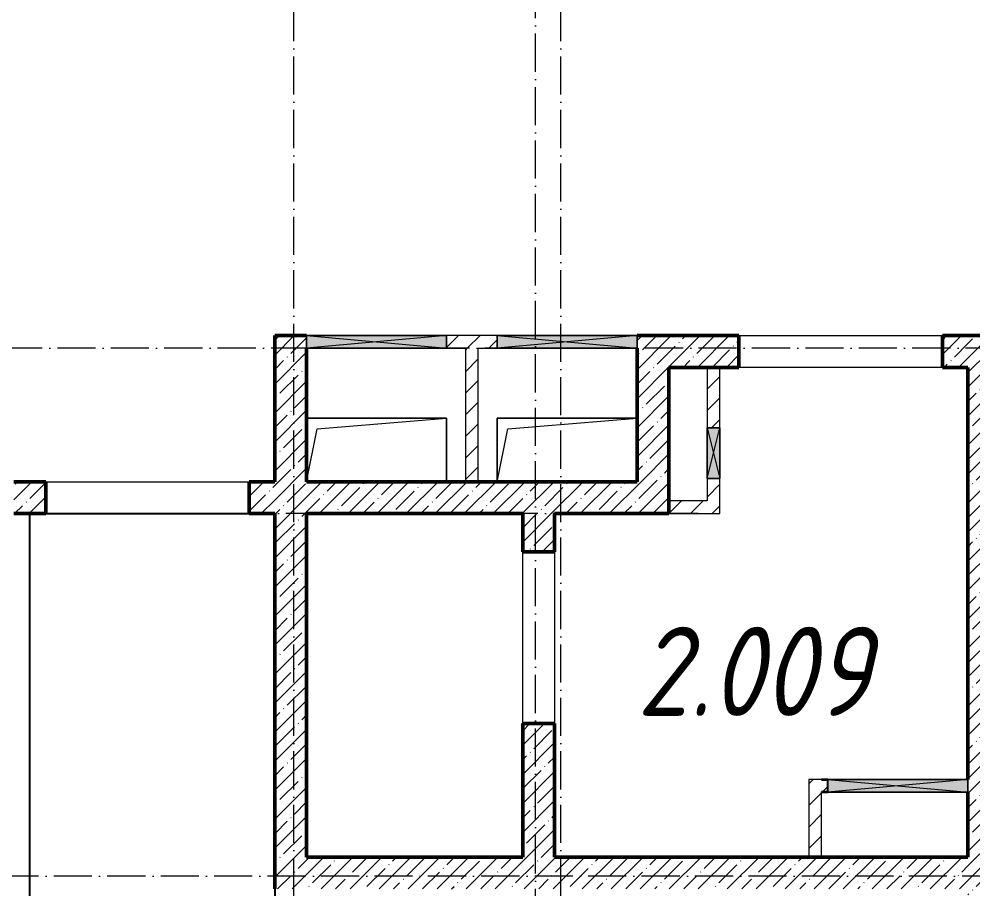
# Model space of a CAD drawing. Header units: millimetres. Extents: x -136833 to 49383, y -8033 to 344618.
# Drawn here: x -125844 to -118344, y 304628 to 311465 of the extents above; entities that cross this region are included whole.
import ezdxf

# ---------------------------------------------------------------- set-up
doc = ezdxf.new("R2010")
doc.units = ezdxf.units.MM
doc.linetypes.add('50_200_ШТРИХ_1Т_ш5_п1_п1_', pattern=[700, 500, -100, 0, -100])
for name, color, linetype, lineweight in [('A-DETL-GENF-OTLN', 7, 'Continuous', 9), ('A-FLOR-____-OTLN', 7, 'Continuous', 9), ('A-GENM-____-MCUT', 7, 'Continuous', 25), ('A-GENM-____-OTLN', 7, 'Continuous', 9), ('A-GENM-____-OTLN-1', 7, 'Continuous', 25), ('A-GLAZ-____-OTLN', 7, 'Continuous', 9), ('A-WALL-____-MCUT-2', 7, 'Continuous', 50), ('A-WALL-____-OTLN', 7, 'Continuous', 9), ('A-WALL-____-PATT-1', 7, 'Continuous', 9), ('A-WALL-FNSH-MCUT-1', 7, 'Continuous', 9), ('S-GRID-____-OTLN-1', 7, '50_200_ШТРИХ_1Т_ш5_п1_п1_', 9), ('Марки помещений', 7, 'Continuous', 9)]:
    doc.layers.add(name, color=color, linetype=linetype, lineweight=lineweight)
doc.styles.add('ISOCPEUR_I_2', font='isocpeui.ttf', dxfattribs={"width": 0.85, "height": 2.3})
pattern_1 = [(45, (-131434.41, 245796.49), (-114.04925, 114.04925), []), (45, (-131320.36, 245796.49), (-114.04925, 114.04925), [201.612, -40.322, 3.353, -36.97])]
pattern_2 = [(45, (-131434.41, 245796.49), (-84.85281, 84.85281), [])]

# ---------------------------------------------------------------- blocks, each defined once
blk = doc.blocks.new('AR_Отверстие прямоугольное _в плите_ - AR_Отверстие прямоугольное _в плите_-V199-АР1_План отверстий 2 этажа в осях 1-64_Ю-ЯЯ')
at = {"layer": 'A-GENM-____-OTLN'}
for p, q in [((550, 250), (-550, 250)), ((-550, 250), (-550, -249.7)), ((-466.7, 166.7), (550, 250)), ((-549.9, -249.7), (-466.7, 166.7))]:
    blk.add_line(p, q, dxfattribs=at)
blk = doc.blocks.new('AR_Отверстие прямоугольное _в плите_ - AR_Отверстие прямоугольное _в плите_-V200-АР1_План отверстий 2 этажа в осях 1-64_Ю-ЯЯ')
at = {"layer": 'A-GENM-____-OTLN'}
for p, q in [((550, 250), (-550, 250)), ((-466.7, 166.7), (550, 250)), ((550, -250), (550, 250)), ((-550, -250), (-466.7, 166.7))]:
    blk.add_line(p, q, dxfattribs=at)
blk = doc.blocks.new('AR_Отверстие прямоугольное _в стене_ - AR_Отверстие прямоугольное _в стене__ОВ-36805337-АР1_План отверстий 2 этажа в осях 1-64_Ю-ЯЯ')
at = {"layer": 'A-GLAZ-____-OTLN'}
blk.add_hatch(color=256, dxfattribs=at).paths.add_polyline_path([(-142.7, -50), (550, -50), (550, 50), (-550, 50), (-550, -50)], flags=0)
at = {"layer": 'A-DETL-GENF-OTLN'}
for p, q in [((-550, -50), (-550, 50)), ((-550, 50), (550, 50)), ((550, 50), (-550, -50)), ((-550, 50), (550, -50)), ((550, 50), (-550, 50)), ((-550, 50), (-550, -50)), ((550, 50), (550, -50)), ((550, -50), (550, 50)), ((550, -50), (-550, -50)), ((-550, -50), (550, -50))]:
    blk.add_line(p, q, dxfattribs=at)
blk = doc.blocks.new('AR_Отверстие прямоугольное _в стене_ - AR_Отверстие прямоугольное _в стене__ОВ-36803902-АР1_План отверстий 2 этажа в осях 1-64_Ю-ЯЯ')
at = {"layer": 'A-GLAZ-____-OTLN'}
blk.add_hatch(color=256, dxfattribs=at).paths.add_polyline_path([(550, -50), (550, 50), (-550, 50), (-550, -50)], flags=0)
at = {"layer": 'A-DETL-GENF-OTLN'}
for p, q in [((-550, -50), (-550, 50)), ((-550, 50), (550, 50)), ((550, 50), (-550, -50)), ((-550, 50), (550, -50)), ((550, 50), (-550, 50)), ((-550, 50), (-550, -50)), ((550, 50), (550, -50)), ((550, -50), (550, 50)), ((550, -50), (-550, -50)), ((-550, -50), (550, -50))]:
    blk.add_line(p, q, dxfattribs=at)
blk = doc.blocks.new('154_Фахверк_СКБ_Швеллер - Тип_100_3960-V204-АР1_План отверстий 2 этажа в осях 1-64_Ю-ЯЯ')
at = {"layer": 'A-GENM-____-MCUT'}
for p, q in [((175, 50), (125, 50)), ((128, 47), (175, 47)), ((128, -47), (128, 47)), ((175, 47), (175, 50)), ((125, -50), (175, -50)), ((175, -47), (128, -47)), ((175, -50), (175, -47))]:
    blk.add_line(p, q, dxfattribs=at)
blk = doc.blocks.new('AR_Отверстие прямоугольное _в стене_ - AR_Отверстие прямоугольное _в стене__ОВ-36913595-АР1_План отверстий 2 этажа в осях 1-64_Ю-ЯЯ')
at = {"layer": 'A-GLAZ-____-OTLN'}
blk.add_hatch(color=256, dxfattribs=at).paths.add_polyline_path([(550, -50), (550, 50), (-550, 50), (-550, -50), (422.3, -50)], flags=0)
at = {"layer": 'A-DETL-GENF-OTLN'}
for p, q in [((-550, -50), (-550, 50)), ((-550, 50), (550, 50)), ((550, 50), (-550, -50)), ((-550, 50), (550, -50)), ((550, 50), (-550, 50)), ((-550, 50), (-550, -50)), ((550, 50), (550, -50)), ((550, -50), (550, 50)), ((550, -50), (-550, -50)), ((-550, -50), (550, -50))]:
    blk.add_line(p, q, dxfattribs=at)
blk = doc.blocks.new('AR_Отверстие прямоугольное _в стене_ - AR_Отверстие прямоугольное _в стене__ОВ-36914865-АР1_План отверстий 2 этажа в осях 1-64_Ю-ЯЯ')
at = {"layer": 'A-GLAZ-____-OTLN'}
blk.add_hatch(color=256, dxfattribs=at).paths.add_polyline_path([(-200, -50), (200, -50), (200, 50), (-200, 50)], flags=0)
at = {"layer": 'A-DETL-GENF-OTLN'}
for p, q in [((-200, -50), (-200, 50)), ((-200, 50), (200, 50)), ((200, 50), (-200, -50)), ((-200, 50), (200, -50)), ((200, 50), (-200, 50)), ((-200, 50), (-200, -50)), ((200, 50), (200, -50)), ((200, -50), (200, 50)), ((200, -50), (-200, -50)), ((-200, -50), (200, -50))]:
    blk.add_line(p, q, dxfattribs=at)
blk = doc.blocks.new('3эт')
at = {"layer": 'S-GRID-____-OTLN-1', "color": 251, "ltscale": 0.6, "true_color": 0x636466}
for p, q in [((291520.7, -33971.9), (291520.7, 4029.4)), ((293420.7, -33791.8), (293420.7, 4029.4)), ((293620.7, -33971.9), (293620.7, 3765.1)), ((387845.1, -23782.4), (279101.9, -23782.4)), ((294700.1, -25082.4), (279101.9, -25082.4)), ((359250.7, -27932.4), (279101.9, -27932.4))]:
    blk.add_line(p, q, dxfattribs=at)

msp = doc.modelspace()

# ---------------------------------------------------------------- hatches: boundary and pattern name
at = {"layer": 'A-WALL-____-PATT-1'}
h = msp.add_hatch(dxfattribs=at)
h.set_pattern_fill('FP_13', color=256, style=0, pattern_type=2)
h.set_pattern_definition(pattern_1)
h.paths.add_polyline_path([(-123834.4, 304627.5), (-123584.4, 304627.5), (-123584.4, 308977.5), (-123834.4, 308977.5), (-123834.4, 306249.9)], flags=0)
h = msp.add_hatch(dxfattribs=at)
h.set_pattern_fill('FP_4', color=256, style=0, pattern_type=2)
h.set_pattern_definition(pattern_2)
h.paths.add_polyline_path([(-122084.4, 308877.5), (-122084.4, 308977.5), (-122484.4, 308977.5), (-122484.4, 308877.5), (-122234.4, 308877.5)], flags=0)
h = msp.add_hatch(dxfattribs=at)
h.set_pattern_fill('FP_13', color=256, style=0, pattern_type=2)
h.set_pattern_definition(pattern_1)
h.paths.add_polyline_path([(-120984.4, 307827.5), (-120734.4, 307827.5), (-120734.4, 308977.5), (-120984.4, 308977.5), (-120984.4, 308877.5)], flags=0)
h = msp.add_hatch(dxfattribs=at)
h.set_pattern_fill('FP_13', color=256, style=0, pattern_type=2)
h.set_pattern_definition(pattern_1)
h.paths.add_polyline_path([(-118384.4, 308727.5), (-118384.4, 308977.5), (-118584.4, 308977.5), (-118584.4, 308727.5)], flags=0)
h.paths.add_polyline_path([(-120184.4, 308727.5), (-120184.4, 308977.5), (-120734.4, 308977.5), (-120734.4, 308727.5)], flags=0)
h = msp.add_hatch(dxfattribs=at)
h.set_pattern_fill('FP_13', color=256, style=0, pattern_type=2)
h.set_pattern_definition(pattern_1)
h.paths.add_polyline_path([(-118384.4, 301477.5), (-118134.4, 301477.5), (-118134.4, 308977.5), (-118384.4, 308977.5), (-118384.4, 303021.1)], flags=0)
h = msp.add_hatch(dxfattribs=at)
h.set_pattern_fill('FP_4', color=256, style=0, pattern_type=2)
h.set_pattern_definition(pattern_2)
h.paths.add_polyline_path([(-122234.4, 307827.5), (-122234.4, 308877.5), (-122334.4, 308877.5), (-122334.4, 307827.5)], flags=0)
h = msp.add_hatch(dxfattribs=at)
h.set_pattern_fill('FP_4', color=256, style=0, pattern_type=2)
h.set_pattern_definition(pattern_2)
h.paths.add_polyline_path([(-120334.4, 307577.5), (-120334.4, 307852.5), (-120434.4, 307852.5), (-120434.4, 307577.5)], flags=0)
h.paths.add_polyline_path([(-120334.4, 308252.5), (-120334.4, 308727.5), (-120434.4, 308727.5), (-120434.4, 308252.5), (-120379.7, 308252.5)], flags=0)
h = msp.add_hatch(dxfattribs=at)
h.set_pattern_fill('FP_13', color=256, style=0, pattern_type=2)
h.set_pattern_definition(pattern_1)
h.paths.add_polyline_path([(-123834.4, 307577.5), (-123834.4, 307827.5), (-124034.4, 307827.5), (-124034.4, 307577.5)], flags=0)
h.paths.add_polyline_path([(-125884.4, 307577.5), (-125634.4, 307577.5), (-125634.4, 307827.5), (-125884.4, 307827.5)], flags=0)
h = msp.add_hatch(dxfattribs=at)
h.set_pattern_fill('FP_13', color=256, style=0, pattern_type=2)
h.set_pattern_definition(pattern_1)
h.paths.add_polyline_path([(-120734.4, 307577.5), (-120734.4, 307827.5), (-123584.4, 307827.5), (-123584.4, 307577.5), (-120844.6, 307577.5)], flags=0)
h = msp.add_hatch(dxfattribs=at)
h.set_pattern_fill('FP_4', color=256, style=0, pattern_type=2)
h.set_pattern_definition(pattern_2)
h.paths.add_polyline_path([(-120434.4, 307577.5), (-120434.4, 307677.5), (-120734.4, 307677.5), (-120734.4, 307577.5)], flags=0)
h = msp.add_hatch(dxfattribs=at)
h.set_pattern_fill('FP_13', color=256, style=0, pattern_type=2)
h.set_pattern_definition(pattern_1)
h.paths.add_polyline_path([(-121634.4, 304877.5), (-121634.4, 305927.2), (-121884.4, 305927.2), (-121884.4, 304877.5)], flags=0)
h.paths.add_polyline_path([(-121884.4, 307277.2), (-121634.4, 307277.2), (-121634.4, 307577.5), (-121884.4, 307577.5)], flags=0)
h = msp.add_hatch(dxfattribs=at)
h.set_pattern_fill('FP_4', color=256, style=0, pattern_type=2)
h.set_pattern_definition(pattern_2)
h.paths.add_polyline_path([(-119634.4, 305387.5), (-119534.4, 305387.5), (-119534.4, 305390.5), (-119487.4, 305391.6), (-119487.4, 305484.5), (-119534.4, 305484.5), (-119534.4, 305487.5), (-119634.4, 305487.5), (-119634.4, 305390.5)], flags=0)
h = msp.add_hatch(dxfattribs=at)
h.set_pattern_fill('FP_4', color=256, style=0, pattern_type=2)
h.set_pattern_definition(pattern_2)
h.paths.add_polyline_path([(-119534.4, 304877.5), (-119534.4, 305387.5), (-119634.4, 305387.5), (-119634.4, 304877.5)], flags=0)
h = msp.add_hatch(dxfattribs=at)
h.set_pattern_fill('FP_13', color=256, style=0, pattern_type=2)
h.set_pattern_definition(pattern_1)
h.paths.add_polyline_path([(-119077.1, 304627.5), (-118384.4, 304627.5), (-118384.4, 304877.5), (-123584.4, 304877.5), (-123584.4, 304627.5), (-120844.6, 304627.5)], flags=0)

# ---------------------------------------------------------------- linework, layer by layer
msp.add_lwpolyline([(-125759.4, 307577.5), (-123834.4, 307577.5), (-123834.4, 301227.5), (-125759.4, 301227.5)], close=True)
at = {"layer": 'A-FLOR-____-OTLN'}
for p, q in [((-123584.4, 308327.5), (-122484.4, 308327.5)), ((-122484.4, 308327.5), (-122484.4, 307827.5)), ((-122084.4, 308327.2), (-120984.4, 308327.2)), ((-122084.4, 307827.5), (-122084.4, 308327.2)), ((-121884.4, 304877.9), (-123584.4, 304877.9))]:
    msp.add_line(p, q, dxfattribs=at)
at = {"layer": 'A-WALL-____-MCUT-2'}
for p, q in [((-123584.4, 308977.5), (-123834.4, 308977.5)), ((-123834.4, 308977.5), (-123834.4, 307827.5)), ((-120184.4, 308977.5), (-120984.4, 308977.5)), ((-120184.4, 308727.5), (-120184.4, 308977.5)), ((-118584.4, 308977.5), (-118584.4, 308727.5)), ((-118134.4, 308977.5), (-118584.4, 308977.5)), ((-123584.4, 307827.5), (-123584.4, 308877.5)), ((-120984.4, 308877.5), (-120984.4, 307827.5)), ((-120734.4, 307577.5), (-120734.4, 308727.5)), ((-120734.4, 308727.5), (-120184.4, 308727.5)), ((-118584.4, 308727.5), (-118384.4, 308727.5)), ((-118384.4, 308727.5), (-118384.4, 305487.5)), ((-125634.4, 307827.5), (-125884.4, 307827.5)), ((-125634.4, 307577.5), (-125634.4, 307827.5)), ((-123834.4, 307827.5), (-124034.4, 307827.5)), ((-124034.4, 307827.5), (-124034.4, 307577.5)), ((-120984.4, 307827.5), (-123584.4, 307827.5)), ((-125884.4, 307577.5), (-125634.4, 307577.5)), ((-124034.4, 307577.5), (-123834.4, 307577.5)), ((-123834.4, 307577.5), (-123834.4, 304627.5)), ((-123584.4, 304877.5), (-123584.4, 307577.5)), ((-123584.4, 307577.5), (-121884.4, 307577.5)), ((-121884.4, 307577.5), (-121884.4, 307277.2)), ((-121634.4, 307277.2), (-121634.4, 307577.5)), ((-121634.4, 307577.5), (-120734.4, 307577.5)), ((-121884.4, 307277.2), (-121634.4, 307277.2)), ((-121634.4, 305927.2), (-121884.4, 305927.2)), ((-121884.4, 305927.2), (-121884.4, 304877.5)), ((-121634.4, 304877.5), (-121634.4, 305927.2)), ((-118384.4, 305387.5), (-118384.4, 304877.5)), ((-121884.4, 304877.5), (-123584.4, 304877.5)), ((-118384.4, 304877.5), (-121634.4, 304877.5))]:
    msp.add_line(p, q, dxfattribs=at)
at = {"layer": 'A-WALL-____-OTLN'}
for p, q in [((-120184.4, 308977.5), (-118584.4, 308977.5)), ((-118584.4, 308727.5), (-120184.4, 308727.5)), ((-125634.4, 307827.5), (-124034.4, 307827.5)), ((-124034.4, 307577.5), (-125634.4, 307577.5)), ((-121884.4, 305927.2), (-121884.4, 307277.2)), ((-121634.4, 307277.2), (-121634.4, 305927.2))]:
    msp.add_line(p, q, dxfattribs=at)
at = {"layer": 'A-WALL-FNSH-MCUT-1'}
for p, q in [((-122084.4, 308977.5), (-122484.4, 308977.5)), ((-122484.4, 308877.5), (-122334.4, 308877.5)), ((-122334.4, 308877.5), (-122334.4, 307827.5)), ((-122234.4, 308877.5), (-122084.4, 308877.5)), ((-122234.4, 307827.5), (-122234.4, 308877.5)), ((-120434.4, 308727.5), (-120434.4, 308252.5)), ((-120334.4, 308252.5), (-120334.4, 308727.5)), ((-120434.4, 307852.5), (-120434.4, 307677.5)), ((-120334.4, 307577.5), (-120334.4, 307852.5)), ((-120434.4, 307677.5), (-120734.4, 307677.5)), ((-120734.4, 307577.5), (-120334.4, 307577.5)), ((-119534.4, 305487.5), (-119634.4, 305487.5)), ((-119634.4, 305487.5), (-119634.4, 304877.5)), ((-119534.4, 304877.5), (-119534.4, 305387.5))]:
    msp.add_line(p, q, dxfattribs=at)

# ---------------------------------------------------------------- block references
msp.add_blockref('3эт', (-415205.1, 332659.9))
at = {"layer": 'A-GENM-____-OTLN'}
for name, p in [('AR_Отверстие прямоугольное _в плите_ - AR_Отверстие прямоугольное _в плите_-V200-АР1_План отверстий 2 этажа в осях 1-64_Ю-ЯЯ', (-123034.4, 308077.5)), ('AR_Отверстие прямоугольное _в плите_ - AR_Отверстие прямоугольное _в плите_-V199-АР1_План отверстий 2 этажа в осях 1-64_Ю-ЯЯ', (-121534.4, 308077.2))]:
    msp.add_blockref(name, p, dxfattribs=at)
at = {"layer": 'A-GENM-____-OTLN-1', "rotation": 180}
msp.add_blockref('154_Фахверк_СКБ_Швеллер - Тип_100_3960-V204-АР1_План отверстий 2 этажа в осях 1-64_Ю-ЯЯ', (-119359.4, 305437.5), dxfattribs=at)
at = {"layer": 'A-GLAZ-____-OTLN'}
for name, p in [('AR_Отверстие прямоугольное _в стене_ - AR_Отверстие прямоугольное _в стене__ОВ-36913595-АР1_План отверстий 2 этажа в осях 1-64_Ю-ЯЯ', (-123034.4, 308927.5)), ('AR_Отверстие прямоугольное _в стене_ - AR_Отверстие прямоугольное _в стене__ОВ-36803902-АР1_План отверстий 2 этажа в осях 1-64_Ю-ЯЯ', (-121534.4, 308927.5)), ('AR_Отверстие прямоугольное _в стене_ - AR_Отверстие прямоугольное _в стене__ОВ-36805337-АР1_План отверстий 2 этажа в осях 1-64_Ю-ЯЯ', (-118934.4, 305437.5))]:
    msp.add_blockref(name, p, dxfattribs=at)
at = {"layer": 'A-GLAZ-____-OTLN', "rotation": 89.9999999999999}
msp.add_blockref('AR_Отверстие прямоугольное _в стене_ - AR_Отверстие прямоугольное _в стене__ОВ-36914865-АР1_План отверстий 2 этажа в осях 1-64_Ю-ЯЯ', (-120384.4, 308052.5), dxfattribs=at)

# ---------------------------------------------------------------- texts
at = {"layer": 'Марки помещений', "insert": (-120986.5, 306687.9), "char_height": 700, "width": 785.654, "attachment_point": 1, "style": 'ISOCPEUR_I_2'}
msp.add_mtext('2.009', dxfattribs=at)

doc.saveas('drawing.dxf')
